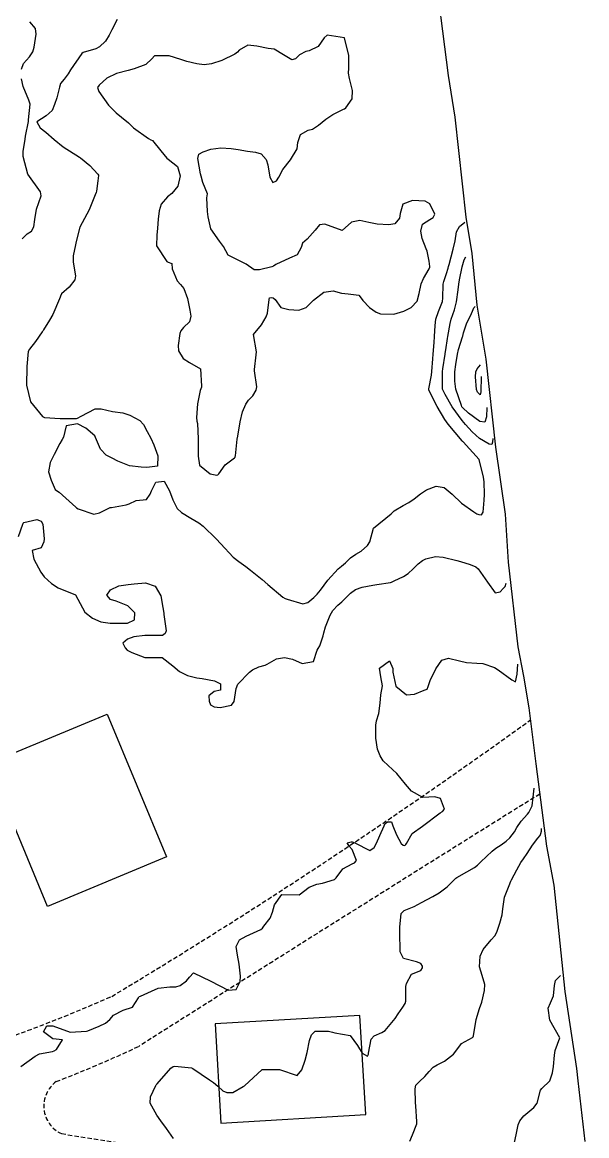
# Model space of a CAD drawing. Header units: metres. Extents: x 292545 to 299085, y 7450245 to 7463078.
# Drawn here: x 296410.6 to 296475.2, y 7455316.8 to 7455444.1 of the extents above; entities that cross this region are included whole.
import ezdxf

# ---------------------------------------------------------------- set-up
doc = ezdxf.new("R2010")
doc.units = ezdxf.units.M
doc.linetypes.add('DASHED', pattern=[0.75, 0.5, -0.25])
for name, color, linetype in [('Area', 45, 'Continuous'), ('Curvas de Nivel 1m', 11, 'Continuous'), ('Curvas de Nivel 5m', 15, 'Continuous'), ('Edificações', 30, 'Continuous'), ('Vias Secundárias', 230, 'DASHED')]:
    doc.layers.add(name, color=color, linetype=linetype)

msp = doc.modelspace()

# ---------------------------------------------------------------- linework, layer by layer
at = {"layer": 'Area'}
msp.add_polyline3d([(296457.61, 7455451.41, 671.07), (296459.32, 7455437.96, 671.2), (296460.08, 7455433.23, 671.13), (296461.35, 7455421.77, 671.95), (296462, 7455417.63, 671.53), (296462.58, 7455411.72, 676.83), (296463.6, 7455405.55, 675.35), (296464.73, 7455395.51, 683.04), (296465.84, 7455387.82, 677.37), (296466.19, 7455382.35, 684.21), (296467.27, 7455372.68, 683.16), (296467.93, 7455369.33, 683.03), (296468.53, 7455365.71, 684.37), (296469.34, 7455359.29, 684.65), (296470.54, 7455349.87, 679.66), (296471.39, 7455345.44, 681.87), (296472.64, 7455333.26, 680.9), (296473.99, 7455324.49, 685.72), (296474.15, 7455323.08, 687.99), (296474.95, 7455316.12, 680.73)], dxfattribs=at)
at = {"layer": 'Curvas de Nivel 1m', "flags": 128}
for points, elevation in [([(296410.52, 7455438.71), (296410.76, 7455439.36), (296411.42, 7455440.12), (296411.82, 7455440.69), (296411.98, 7455441.23), (296412.2, 7455442.69), (296412.11, 7455443.34), (296411.47, 7455444.12)], 672), ([(296421.47, 7455444.36), (296420.84, 7455443.2), (296420.56, 7455442.59), (296420.14, 7455441.9), (296419.43, 7455441.24), (296419.01, 7455441.02), (296417.59, 7455440.62), (296417.42, 7455440.49), (296416.14, 7455438.64), (296415.86, 7455438.18), (296415.39, 7455437.57), (296414.99, 7455437.05), (296414.88, 7455436.65), (296414.58, 7455435.44), (296414.31, 7455434.66), (296414.02, 7455433.99), (296413.34, 7455433.36), (296412.26, 7455432.69), (296412.64, 7455431.99), (296413.32, 7455431.5), (296414.26, 7455430.66), (296415.3, 7455429.83), (296417.16, 7455428.63), (296417.28, 7455428.55), (296418.33, 7455427.67), (296419.26, 7455426.7), (296419.33, 7455426.6), (296419.34, 7455426.53), (296419.25, 7455425.95), (296419.09, 7455424.75), (296419.05, 7455424.6), (296418.96, 7455424.33), (296418.28, 7455422.61), (296417.19, 7455420.63), (296416.78, 7455419.02), (296416.69, 7455418.63), (296416.43, 7455417.35), (296416.45, 7455416.64), (296416.69, 7455415.07), (296416.63, 7455414.63), (296415.97, 7455413.78), (296415.1, 7455413.01), (296414.98, 7455412.77), (296414.94, 7455412.65), (296414.87, 7455412.43), (296414.09, 7455410.66), (296413.74, 7455410), (296413.05, 7455408.91), (296412.95, 7455408.77), (296412.89, 7455408.68), (296412.13, 7455407.59), (296411.42, 7455406.7), (296411.3, 7455406.42), (296411.15, 7455404.7), (296411.14, 7455404.56), (296411.09, 7455402.7), (296411.1, 7455402.58), (296411.57, 7455400.69), (296412.94, 7455398.99), (296413.14, 7455398.88), (296414.93, 7455398.78), (296416.8, 7455398.76), (296416.93, 7455398.79), (296417.34, 7455399.02), (296418.95, 7455399.89), (296419.65, 7455399.89), (296420.94, 7455399.57), (296422.1, 7455399.4), (296422.93, 7455399.17), (296424.05, 7455398.54), (296424.47, 7455398.09), (296424.91, 7455397.28), (296425.31, 7455396.53), (296425.66, 7455395.76), (296426.12, 7455394.52), (296426.06, 7455393.32), (296424.86, 7455393.18), (296424.2, 7455393.2), (296422.87, 7455393.37), (296421.55, 7455393.9), (296420.88, 7455394.22), (296420.21, 7455394.59), (296419.57, 7455395.28), (296418.99, 7455396.61), (296418.91, 7455396.78), (296417.89, 7455397.65), (296416.93, 7455398.16), (296415.63, 7455397.93), (296415.31, 7455396.65), (296415.19, 7455396.36), (296414.9, 7455395.9), (296414.25, 7455394.66), (296413.8, 7455393.73), (296413.62, 7455392.67), (296413.91, 7455391.74), (296414.38, 7455390.66), (296414.65, 7455390.47), (296414.83, 7455390.35), (296416.74, 7455388.63), (296416.81, 7455388.57), (296416.99, 7455388.45), (296418.8, 7455387.85), (296419.44, 7455387.97), (296420.68, 7455388.58), (296420.81, 7455388.61), (296422.49, 7455388.89), (296422.82, 7455389.01), (296423.65, 7455389.38), (296424.82, 7455389.51), (296425.24, 7455390.12), (296425.39, 7455390.52), (296425.88, 7455391.48), (296426.84, 7455391.59), (296427.45, 7455390.5), (296427.83, 7455389.49), (296428.34, 7455388.49), (296428.81, 7455388.04), (296429.9, 7455387.37), (296430.79, 7455386.84), (296431.3, 7455386.45), (296432.77, 7455385), (296433.31, 7455384.43), (296434.74, 7455382.93), (296435.36, 7455382.41), (296436.17, 7455381.84), (296436.72, 7455381.44), (296438.03, 7455380.38), (296438.71, 7455379.79), (296440.42, 7455378.35), (296440.69, 7455378.21), (296440.91, 7455378.13), (296442.68, 7455377.6), (296443.27, 7455377.73), (296443.94, 7455378.31), (296444.32, 7455378.68), (296444.7, 7455379.14), (296445.56, 7455380.29), (296446.73, 7455381.59), (296447.11, 7455381.89), (296447.58, 7455382.26), (296448.16, 7455382.84), (296448.75, 7455383.25), (296449.38, 7455383.62), (296450.09, 7455384.24), (296450.34, 7455384.67), (296450.78, 7455386.23), (296452.8, 7455387.89), (296452.96, 7455388.04), (296453.13, 7455388.2), (296454.16, 7455388.84), (296454.82, 7455389.16), (296455.42, 7455389.57), (296456.14, 7455390.16), (296456.84, 7455390.61), (296457.93, 7455391.05), (296458.84, 7455390.88), (296459.75, 7455390.12), (296460.82, 7455389.09), (296462.24, 7455388.09), (296462.6, 7455387.88), (296462.8, 7455387.8), (296463.11, 7455387.77), (296463.31, 7455388.07), (296463.44, 7455389.45), (296463.46, 7455390.07), (296463.41, 7455391.52), (296463.34, 7455392.08), (296462.87, 7455394.08), (296461.01, 7455396.11), (296460.96, 7455396.16), (296460.9, 7455396.23), (296459.31, 7455398.13), (296458.93, 7455398.65), (296458.04, 7455400.14), (296457.12, 7455402), (296457.11, 7455402.15), (296457.41, 7455403.73), (296457.46, 7455404.15), (296457.56, 7455405.6), (296457.61, 7455406.14), (296457.71, 7455407.47), (296457.75, 7455408.14), (296457.81, 7455409.4), (296457.92, 7455410.14), (296458.21, 7455411), (296458.65, 7455412.13), (296458.72, 7455412.51), (296458.75, 7455414.13), (296458.82, 7455414.44), (296459.13, 7455415.36), (296459.31, 7455415.96), (296459.35, 7455416.13), (296459.41, 7455416.39), (296459.9, 7455418.12), (296460.12, 7455419.07), (296460.25, 7455420.11), (296460.6, 7455420.7), (296461.2, 7455421.21)], 672), ([(296410.59, 7455419.29), (296411.18, 7455419.89), (296411.68, 7455420.19), (296411.93, 7455420.69), (296412.05, 7455421.53), (296412.24, 7455422.68), (296412.76, 7455424.21), (296412.71, 7455424.68), (296411.26, 7455426.7), (296410.71, 7455428.71), (296410.7, 7455429.3), (296410.94, 7455430.7), (296410.99, 7455431.03), (296411.31, 7455432.7), (296411.31, 7455432.72), (296411.33, 7455432.91), (296411.52, 7455434.7), (296411.36, 7455435.17), (296410.73, 7455436.71), (296410.51, 7455437.59)], 672), ([(296464.42, 7455396.48), (296464.4, 7455396.05), (296464.32, 7455395.81), (296464.01, 7455395.83), (296462.91, 7455396.49), (296462.05, 7455397.23), (296461.29, 7455398.1), (296460.93, 7455398.54), (296459.77, 7455400.12), (296458.97, 7455401.5), (296458.68, 7455402.13), (296458.65, 7455402.46), (296458.67, 7455404.13), (296458.7, 7455404.43), (296458.96, 7455406.13), (296458.96, 7455406.19), (296459.03, 7455406.63), (296459.24, 7455407.93), (296459.28, 7455408.13), (296459.55, 7455409.63), (296459.67, 7455410.12), (296460.02, 7455411.18), (296460.26, 7455412.12), (296460.45, 7455413.46), (296460.52, 7455414.11), (296460.61, 7455414.62), (296460.93, 7455416.1), (296461.15, 7455416.91), (296461.32, 7455417.25)], 673), ([(296463.75, 7455400.03), (296463.71, 7455398.98), (296463.5, 7455398.36), (296462.93, 7455398.41), (296461.65, 7455399.39), (296460.95, 7455400.03), (296460.89, 7455400.11), (296460.82, 7455400.24), (296460.19, 7455402.12), (296460.06, 7455403.04), (296460.09, 7455404.12), (296460.18, 7455404.94), (296460.37, 7455406.12), (296460.49, 7455406.65), (296460.95, 7455408.11), (296460.97, 7455408.18), (296461.05, 7455408.58), (296461.46, 7455409.71), (296461.87, 7455410.49), (296462.1, 7455411.03), (296462.25, 7455411.41), (296462.38, 7455411.59)], 674), ([(296410.19, 7455385.28), (296410.67, 7455386.7), (296410.7, 7455386.79), (296410.79, 7455386.88), (296412.27, 7455387.21), (296412.79, 7455387.03), (296412.97, 7455386.68), (296413.11, 7455385.02), (296413.08, 7455384.68), (296412.76, 7455384), (296411.76, 7455383.68), (296411.94, 7455382.69), (296412.72, 7455381.21), (296413.11, 7455380.67), (296413.94, 7455379.9), (296414.7, 7455379.41), (296416.69, 7455378.63), (296417.77, 7455376.62), (296418.66, 7455375.96), (296419.6, 7455375.54), (296420.65, 7455375.38), (296421.86, 7455375.36), (296422.65, 7455375.36), (296423.46, 7455375.74), (296423.47, 7455376.55), (296422.67, 7455377.37), (296421.35, 7455377.91), (296420.69, 7455378.07), (296420.29, 7455378.59), (296420.7, 7455379.2), (296421.64, 7455379.64), (296422.71, 7455379.78), (296423.4, 7455379.86), (296424.71, 7455380), (296425.8, 7455379.62), (296426.44, 7455378.51), (296426.67, 7455377.16), (296426.78, 7455376.51), (296426.8, 7455376.37), (296427.06, 7455374.51), (296426.97, 7455374.18), (296426.64, 7455373.95), (296426.09, 7455373.97), (296424.64, 7455373.96), (296423.38, 7455373.81), (296422.63, 7455373.55), (296422.11, 7455373.08), (296422.37, 7455372.56), (296422.62, 7455372.3), (296423.15, 7455372.02), (296424.61, 7455371.47), (296425.68, 7455371.45), (296426.61, 7455371.45), (296427.83, 7455370.5), (296428.59, 7455369.85), (296429.5, 7455369.39), (296430.58, 7455369.12), (296431.17, 7455369.05), (296432.58, 7455368.8), (296433.29, 7455368.43), (296433.28, 7455367.71), (296432.56, 7455367.56), (296431.93, 7455367.07), (296431.98, 7455366.45), (296432.13, 7455366.04), (296432.54, 7455365.82), (296433.23, 7455365.74), (296434.54, 7455366.01), (296434.84, 7455366.42), (296435.07, 7455367.9), (296435.27, 7455368.41), (296436.59, 7455369.78), (296436.93, 7455370.05), (296437.65, 7455370.38), (296438.37, 7455370.59), (296438.6, 7455370.7), (296439.67, 7455371.3), (296440.6, 7455371.44), (296441.51, 7455371.25), (296442.6, 7455370.78), (296443.92, 7455370.99), (296444.33, 7455372.3), (296444.44, 7455372.48), (296444.62, 7455372.78), (296445.02, 7455373.92), (296445.11, 7455374.29), (296445.3, 7455374.94), (296445.81, 7455376.28), (296446.12, 7455376.83), (296446.68, 7455377.44), (296447.14, 7455377.81), (296447.62, 7455378.26), (296448.13, 7455378.82), (296448.7, 7455379.23), (296449.46, 7455379.48), (296450.71, 7455379.72), (296451.14, 7455379.79), (296452.71, 7455380.04), (296452.83, 7455380.08), (296453.13, 7455380.2), (296454.2, 7455380.71), (296454.72, 7455381.07), (296455.3, 7455381.6), (296455.9, 7455382.17), (296456.36, 7455382.54), (296456.74, 7455382.74), (296457.88, 7455383), (296458.74, 7455382.93), (296460.31, 7455382.54), (296460.74, 7455382.42), (296461.83, 7455382.09), (296462.47, 7455381.82), (296462.73, 7455381.6), (296463.8, 7455380.07), (296464.69, 7455378.86), (296465.24, 7455378.96), (296465.61, 7455379.33), (296465.83, 7455379.57), (296465.93, 7455379.95)], 673), ([(296410.43, 7455324.7), (296412.07, 7455325.9), (296412.6, 7455326.14), (296414.07, 7455326.43), (296414.25, 7455326.48), (296414.51, 7455326.66), (296415.2, 7455327.76), (296414.09, 7455327.88), (296413.05, 7455328.67), (296413.42, 7455329.35), (296414.1, 7455329.36), (296416.09, 7455328.63), (296417.96, 7455328.75), (296418.1, 7455328.78), (296419.39, 7455329.32), (296420.11, 7455329.67), (296420.63, 7455330.07), (296421.04, 7455330.58), (296422.13, 7455331.16), (296423.21, 7455331.48), (296423.89, 7455332.54), (296423.99, 7455332.69), (296424.15, 7455332.76), (296425.37, 7455333.31), (296426.15, 7455333.65), (296427.47, 7455333.82), (296428.16, 7455333.82), (296428.67, 7455333.97), (296429.38, 7455334.48), (296429.73, 7455334.91), (296430.18, 7455335.4), (296432.16, 7455334.44), (296434.15, 7455333.43), (296435.06, 7455333.51), (296435.54, 7455334.41), (296435.56, 7455335.02), (296435.42, 7455336.41), (296435.21, 7455337.41), (296435.08, 7455338.41), (296435.46, 7455339.17), (296436.23, 7455339.61), (296437.89, 7455340.38), (296438.08, 7455340.52), (296438.24, 7455340.74), (296438.94, 7455341.67), (296439.23, 7455342.36), (296439.46, 7455343.17), (296440.28, 7455344.35), (296442.28, 7455344.32), (296443.41, 7455345.19), (296444.3, 7455345.53), (296444.93, 7455345.66), (296446.3, 7455346.09), (296446.49, 7455346.28), (296447.28, 7455347.3), (296448.33, 7455347.88), (296448.59, 7455347.99), (296448.84, 7455348.24), (296448.35, 7455349.5), (296447.98, 7455349.89), (296447.78, 7455350.26), (296448.23, 7455350.37), (296448.35, 7455350.38), (296448.64, 7455350.25), (296450.34, 7455349.41), (296450.85, 7455349.72), (296451.11, 7455350.22), (296451.5, 7455351.09), (296451.98, 7455352.21), (296452.12, 7455352.48), (296452.39, 7455352.68), (296452.84, 7455352.65), (296453, 7455352.2), (296453.39, 7455351.17), (296453.95, 7455350.19), (296454.16, 7455349.99), (296454.35, 7455349.98), (296454.47, 7455350.06), (296454.55, 7455350.18), (296455.19, 7455351.35), (296456.38, 7455352.16), (296458.4, 7455353.69), (296458.68, 7455353.85), (296458.88, 7455354.13), (296458.42, 7455355.35), (296457.8, 7455355.53), (296456.42, 7455355.44), (296455.12, 7455356.17), (296454.43, 7455356.96), (296453.46, 7455358.19), (296452.46, 7455359.11), (296451.88, 7455359.63), (296451.55, 7455360.21), (296451.24, 7455360.98), (296451.04, 7455362.22), (296451.03, 7455363.71), (296451.12, 7455364.22), (296451.38, 7455365.07), (296451.52, 7455366.22), (296451.6, 7455367.17), (296451.79, 7455368.21), (296451.63, 7455369.26), (296451.46, 7455370.22), (296452.6, 7455371.06), (296452.99, 7455370.2), (296452.99, 7455369.79), (296453.32, 7455368.19), (296454.56, 7455367.17), (296455.46, 7455367.27), (296456.57, 7455367.71), (296456.9, 7455367.82), (296457.04, 7455368.15), (296457.24, 7455368.81), (296457.91, 7455370.14), (296458.6, 7455371.15), (296459.35, 7455371.38), (296460.6, 7455371.06), (296461.4, 7455370.89), (296462.6, 7455370.8), (296463.28, 7455370.76), (296464.6, 7455370.31), (296465.04, 7455370.06), (296466.58, 7455368.89), (296467.03, 7455368.68), (296467.21, 7455369.53), (296467.27, 7455370.7)], 674), ([(296454.91, 7455316.17), (296455.25, 7455316.88), (296455.72, 7455318.16), (296455.73, 7455318.41), (296455.61, 7455320.16), (296455.59, 7455320.57), (296455.53, 7455322.16), (296455.63, 7455322.56), (296456.03, 7455323), (296456.64, 7455323.56), (296457.14, 7455324.15), (296457.59, 7455324.61), (296458.05, 7455324.9), (296458.89, 7455325.3), (296459.93, 7455326.11), (296460.07, 7455326.31), (296460.85, 7455327.34), (296462.09, 7455328.02), (296462.14, 7455328.05), (296462.17, 7455328.09), (296462.2, 7455328.19), (296462.53, 7455330.08), (296462.89, 7455331.32), (296463.17, 7455332.07), (296463.48, 7455333.4), (296463.49, 7455334.07), (296463.19, 7455335.09), (296462.88, 7455336.08), (296462.96, 7455337.32), (296463.3, 7455338.07), (296464.22, 7455339.19), (296464.65, 7455339.64), (296464.88, 7455340.05), (296465.21, 7455341.09), (296465.49, 7455342.05), (296465.58, 7455342.74), (296465.74, 7455344.05), (296465.9, 7455344.44), (296466.3, 7455345.39), (296466.46, 7455345.88), (296466.54, 7455346.04), (296467.17, 7455347.18), (296467.63, 7455348.03), (296467.92, 7455348.44), (296468.34, 7455349.04), (296468.96, 7455350.01), (296469.56, 7455350.8), (296469.82, 7455351.1), (296469.92, 7455351.33), (296469.97, 7455351.61), (296469.99, 7455351.92)], 676), ([(296466.89, 7455316.03), (296467.1, 7455316.89), (296467.3, 7455318.03), (296467.49, 7455318.51), (296467.98, 7455319.08), (296469.12, 7455320), (296469.48, 7455320.52), (296469.88, 7455321.99), (296470.02, 7455322.19), (296470.93, 7455323.08), (296471.25, 7455323.98), (296471.34, 7455324.69), (296471.46, 7455325.98), (296471.54, 7455326.52), (296472.09, 7455327.97), (296470.95, 7455329.98), (296470.75, 7455331.37), (296471, 7455331.98), (296471.35, 7455332.78), (296471.46, 7455333.98), (296471.6, 7455334.55), (296472.17, 7455335.11)], 677)]:
    msp.add_lwpolyline(points, dxfattribs=dict(at, elevation=elevation))
at = {"layer": 'Curvas de Nivel 1m', "elevation": 671, "flags": 128}
msp.add_lwpolyline([(296445.15, 7455442.29), (296444.46, 7455441.28), (296443.43, 7455440.81), (296443.04, 7455440.72), (296442.32, 7455440.33), (296441.87, 7455439.89), (296441.42, 7455439.76), (296440.5, 7455440.35), (296439.43, 7455440.98), (296438.72, 7455441.08), (296437.44, 7455441.33), (296436.4, 7455441.44), (296435.43, 7455440.86), (296435.21, 7455440.63), (296434.92, 7455440.41), (296433.42, 7455439.69), (296432.26, 7455439.3), (296431.41, 7455439.19), (296430.58, 7455439.3), (296429.41, 7455439.59), (296428.75, 7455439.82), (296427.42, 7455440.24), (296425.74, 7455440.21), (296425.42, 7455439.9), (296424.73, 7455439.22), (296423.4, 7455438.72), (296422.72, 7455438.56), (296421.4, 7455438.21), (296420.29, 7455437.69), (296419.39, 7455436.88), (296419.22, 7455436.6), (296419.38, 7455436.13), (296420.47, 7455434.59), (296421.34, 7455433.7), (296421.97, 7455433.2), (296422.77, 7455432.56), (296423.05, 7455432.27), (296423.33, 7455431.99), (296425.06, 7455430.79), (296425.31, 7455430.64), (296425.49, 7455430.53), (296426.45, 7455429.36), (296427.16, 7455428.51), (296427.28, 7455428.43), (296428.38, 7455427.59), (296428.66, 7455426.49), (296428.4, 7455425.34), (296427.71, 7455424.5), (296427.23, 7455424.12), (296426.48, 7455423.26), (296426.25, 7455422.52), (296426.16, 7455421.57), (296426.07, 7455420.52), (296425.98, 7455419.72), (296425.97, 7455418.52), (296427.14, 7455416.72), (296427.28, 7455416.65), (296427.71, 7455416.5), (296427.75, 7455415.88), (296428.31, 7455414.49), (296428.72, 7455414.1), (296429.1, 7455413.62), (296429.51, 7455412.48), (296429.76, 7455411.16), (296429.89, 7455410.48), (296429.72, 7455409.82), (296429.05, 7455409.16), (296428.75, 7455408.79), (296428.63, 7455408.49), (296428.42, 7455407.1), (296428.46, 7455406.5), (296429.01, 7455405.64), (296429.72, 7455405.19), (296431, 7455404.46), (296431.12, 7455402.46), (296431.09, 7455402.34), (296430.97, 7455401.96), (296430.65, 7455400.46), (296430.52, 7455398.88), (296430.59, 7455398.47), (296430.64, 7455398.18), (296430.73, 7455396.46), (296430.73, 7455396.29), (296430.72, 7455394.46), (296430.87, 7455393.44), (296432.1, 7455392.45), (296432.85, 7455392.31), (296432.97, 7455392.32), (296433.08, 7455392.44), (296433.82, 7455393.48), (296434.88, 7455394.26), (296434.95, 7455394.35), (296434.97, 7455394.42), (296434.99, 7455394.52), (296435.2, 7455396.42), (296435.25, 7455396.76), (296435.52, 7455398.4), (296435.81, 7455399.53), (296436.18, 7455400.4), (296436.49, 7455400.86), (296436.96, 7455401.35), (296437.37, 7455401.99), (296437.45, 7455402.39), (296437.17, 7455404.22), (296437.16, 7455404.39), (296437.34, 7455406.06), (296437.38, 7455406.39), (296437.04, 7455408.39), (296437.96, 7455409.48), (296438.51, 7455410.38), (296438.66, 7455410.8), (296438.85, 7455412.37), (296438.88, 7455412.58), (296439.1, 7455412.61), (296439.3, 7455412.58), (296439.54, 7455412.36), (296440.18, 7455411.45), (296441.08, 7455411.24), (296442.24, 7455411.17), (296443.08, 7455411.45), (296443.93, 7455412.31), (296445.1, 7455413.21), (296446.18, 7455413.35), (296447.1, 7455413.1), (296447.86, 7455413.02), (296449.1, 7455412.85), (296449.38, 7455412.53), (296449.55, 7455412.24), (296450.31, 7455411.45), (296451.08, 7455410.93), (296451.59, 7455410.73), (296453.08, 7455410.7), (296454.24, 7455411.03), (296455.09, 7455411.45), (296455.77, 7455412.17), (296455.99, 7455413.05), (296456.21, 7455414.16), (296456.51, 7455414.77), (296457.14, 7455415.86), (296457.22, 7455416.07), (296457.23, 7455416.15), (296457.15, 7455416.77), (296456.9, 7455417.9), (296456.81, 7455418.16), (296456.35, 7455419.34), (296456.17, 7455420.17), (296456.36, 7455421), (296457.2, 7455421.51), (296457.61, 7455421.75), (296457.77, 7455422.14), (296457.22, 7455423.3), (296456.69, 7455423.62), (296455.23, 7455423.69), (296454.14, 7455423.27), (296453.84, 7455422.19), (296453.74, 7455421.65), (296453.2, 7455421.02), (296452.51, 7455420.89), (296451.19, 7455420.98), (296450.25, 7455421.18), (296449.2, 7455421.4), (296448.26, 7455421.2), (296447.18, 7455420.27), (296445.19, 7455420.98), (296444.58, 7455420.91), (296444.11, 7455420.31), (296443.17, 7455419.28), (296442.67, 7455418.83), (296442.5, 7455418.33), (296442.03, 7455417.46), (296441.15, 7455417.09), (296439.6, 7455416.36), (296439.34, 7455416.17), (296439.14, 7455416.11), (296437.75, 7455415.77), (296437.13, 7455415.78), (296436.2, 7455416.4), (296435.15, 7455416.95), (296434.17, 7455417.45), (296433.63, 7455418.43), (296433.17, 7455419.05), (296432.16, 7455420.45), (296431.85, 7455421.81), (296431.78, 7455422.45), (296431.71, 7455423.98), (296431.78, 7455424.45), (296431.25, 7455425.76), (296431.05, 7455426.46), (296431, 7455426.73), (296430.68, 7455428.47), (296430.79, 7455428.97), (296431.29, 7455429.25), (296432.19, 7455429.55), (296433.3, 7455429.7), (296434.51, 7455429.63), (296435.29, 7455429.52), (296436.36, 7455429.33), (296437.29, 7455429.22), (296437.93, 7455429.02), (296438.5, 7455428.37), (296438.68, 7455427.77), (296438.92, 7455426.37), (296439.25, 7455425.76), (296439.68, 7455425.93), (296439.95, 7455426.35), (296440.4, 7455427.22), (296441.28, 7455428.34), (296442.05, 7455429.58), (296442.11, 7455430.33), (296442.41, 7455431.24), (296443.32, 7455431.72), (296443.8, 7455431.84), (296444.49, 7455432.3), (296445.34, 7455432.98), (296446.12, 7455433.51), (296447.35, 7455434.13), (296447.45, 7455434.17), (296447.61, 7455434.27), (296448.32, 7455435.31), (296448.38, 7455436.26), (296448.04, 7455437.62), (296447.92, 7455438.26), (296447.95, 7455438.81), (296447.97, 7455440.26), (296447.45, 7455442.27), (296445.46, 7455442.58)], close=True, dxfattribs=at)
at = {"layer": 'Curvas de Nivel 5m', "elevation": 675, "flags": 128}
for points in [[(296463.08, 7455403.58), (296463.03, 7455401.82), (296462.97, 7455401.46), (296462.67, 7455401.79), (296462.55, 7455402.09), (296462.43, 7455403.53), (296462.47, 7455404.09), (296462.62, 7455404.46), (296463, 7455404.9)], [(296427.91, 7455316.49), (296427.1, 7455317.63), (296426.45, 7455318.51), (296425.98, 7455319.15), (296425.24, 7455320.53), (296425.29, 7455321.25), (296425.9, 7455322.52), (296425.94, 7455322.6), (296426.03, 7455322.73), (296427.6, 7455324.5), (296427.85, 7455324.69), (296428.05, 7455324.75), (296429.97, 7455324.54), (296430.04, 7455324.52), (296430.12, 7455324.47), (296432.03, 7455323.18), (296432.47, 7455322.89), (296432.98, 7455322.44), (296433.54, 7455321.94), (296434.02, 7455321.72), (296434.69, 7455321.74), (296435.88, 7455322.4), (296435.96, 7455322.46), (296436.02, 7455322.51), (296438.04, 7455324.37), (296440.04, 7455324.35), (296442.04, 7455323.66), (296442.58, 7455324.32), (296442.97, 7455325.41), (296443.18, 7455326.31), (296443.46, 7455327.69), (296443.69, 7455328.31), (296444.1, 7455328.75), (296445.63, 7455328.75), (296446.1, 7455328.61), (296446.36, 7455328.54), (296448.09, 7455328.25), (296448.96, 7455327.12), (296449.49, 7455326.24), (296450.07, 7455325.89), (296450.2, 7455326.1), (296450.22, 7455326.23), (296450.5, 7455327.82), (296450.85, 7455328.22), (296451.73, 7455328.58), (296452.1, 7455328.83), (296453.27, 7455330.19), (296453.59, 7455330.72), (296454.13, 7455331.5), (296454.41, 7455331.91), (296454.46, 7455332.18), (296454.49, 7455333.85), (296454.53, 7455334.18), (296455.1, 7455335.25), (296456.19, 7455335.66), (296456.37, 7455335.98), (296456.38, 7455336.16), (296456.2, 7455336.47), (296455.7, 7455336.66), (296454.2, 7455337.04), (296453.84, 7455337.82), (296453.81, 7455338.19), (296453.77, 7455339.73), (296453.79, 7455340.19), (296453.8, 7455340.63), (296453.93, 7455342.19), (296454.27, 7455342.54), (296455.44, 7455343), (296456.28, 7455343.44), (296457.54, 7455344.14), (296458.29, 7455344.55), (296459.19, 7455345.23), (296460.07, 7455346.11), (296460.19, 7455346.23), (296460.31, 7455346.32), (296461.46, 7455346.96), (296462.32, 7455347.45), (296462.68, 7455347.73), (296463.03, 7455348.08), (296464.35, 7455349.33), (296464.76, 7455349.65), (296465.38, 7455350.05), (296465.95, 7455350.45), (296466.36, 7455350.85), (296466.88, 7455351.53), (296467.18, 7455352.03), (296467.65, 7455352.76), (296468.4, 7455353.56), (296468.55, 7455353.72), (296468.91, 7455354.51), (296469.05, 7455355.48), (296469.13, 7455356.52)]]:
    msp.add_lwpolyline(points, dxfattribs=at)
at = {"layer": 'Edificações'}
for points in [[(296406.72, 7455359.34), (296420.33, 7455364.99), (296427.11, 7455348.65), (296413.51, 7455343)], [(296449.21, 7455330.55), (296432.67, 7455329.58), (296433.33, 7455318.24), (296449.88, 7455319.21)]]:
    msp.add_lwpolyline(points, close=True, dxfattribs=at)
at = {"layer": 'Vias Secundárias'}
for points in [[(296271.95, 7455209.07), (296288.58, 7455210.39, 0.410041), (296297.75, 7455220.99, 0.037417), (296294.92, 7455241.1, -0.014835), (296292.81, 7455249.95, -0.131605), (296311.27, 7455298.41, -0.257535), (296353.36, 7455317.34, 0.095621), (296420.85, 7455332.72, 0.021357), (296468.71, 7455364.31)], [(296414.49, 7455322.97, 0.015613), (296423.94, 7455327, -0.001971), (296469.78, 7455355.84)], [(296414.49, 7455322.97, 0.57517), (296415.1, 7455317.03, 0.050178), (296475.16, 7455313.04, -0.161914)]]:
    msp.add_lwpolyline(points, format="xyb", dxfattribs=at)

doc.saveas('drawing.dxf')
